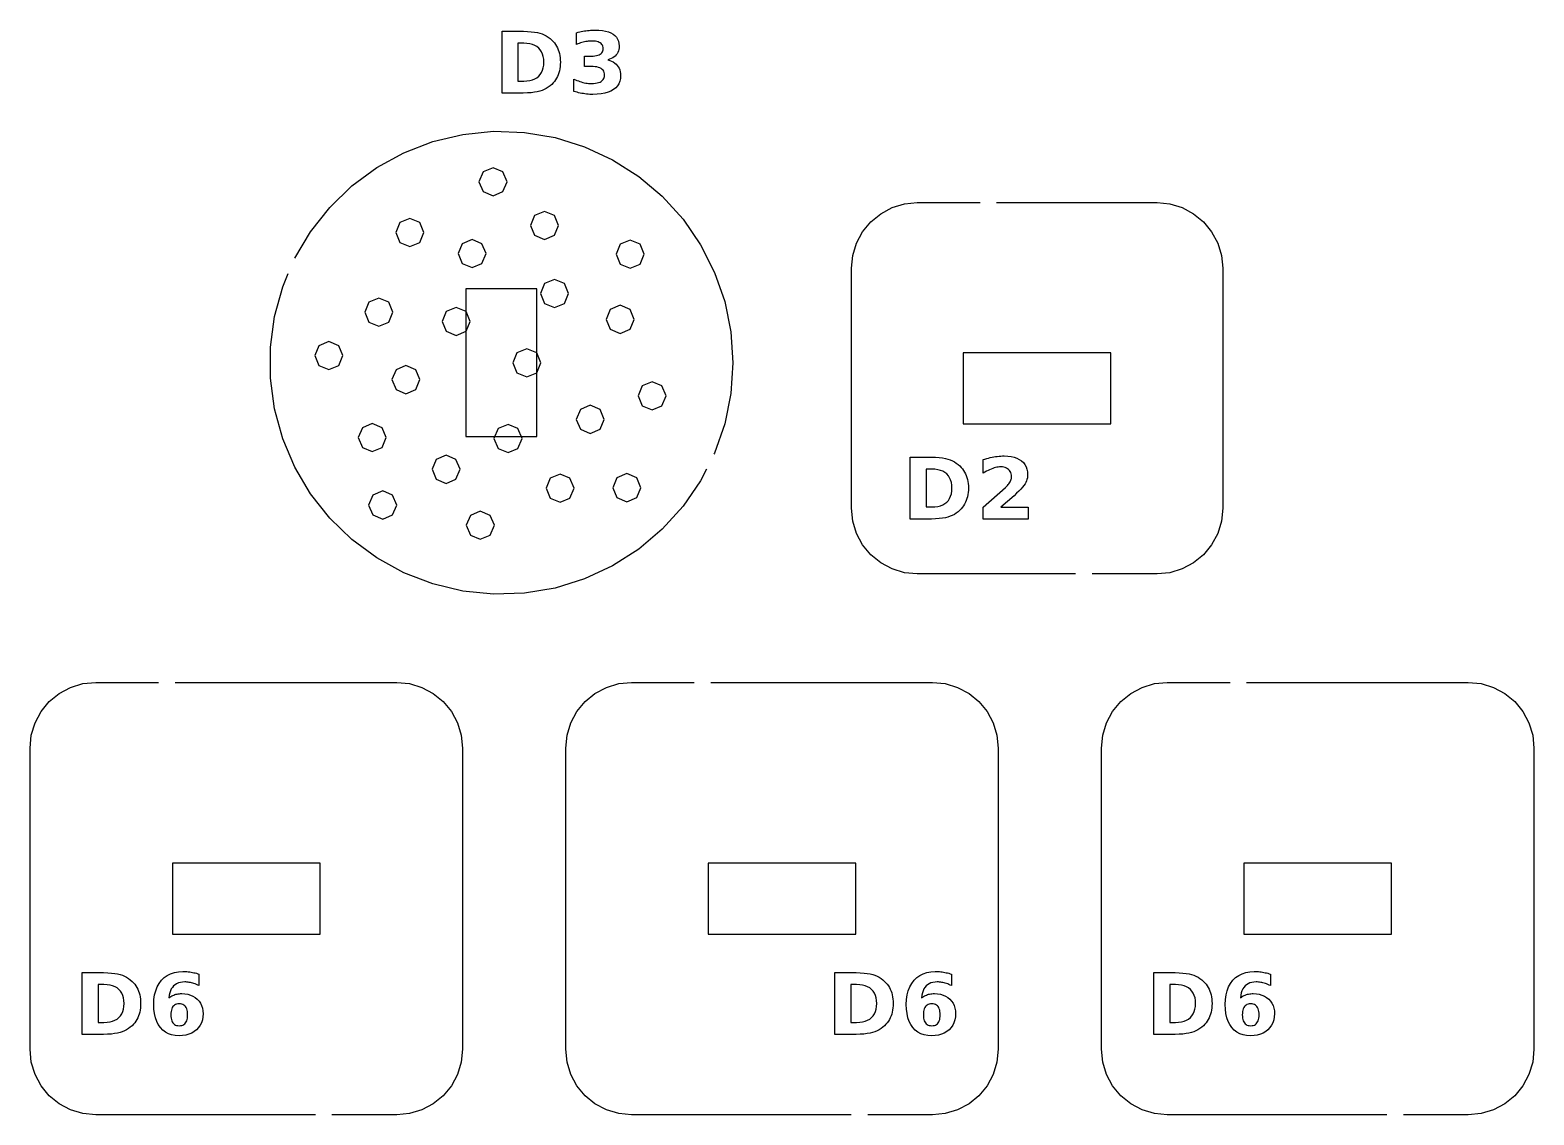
# Model space of a CAD drawing. Header units: millimetres. Extents: x 9 to 285, y 9 to 290.
# Drawn here: x 226.5 to 285.5, y 8.5 to 51 of the extents above; entities that cross this region are included whole.
import ezdxf

# ---------------------------------------------------------------- set-up
doc = ezdxf.new("R2010")
doc.units = ezdxf.units.MM
doc.layers.add('CUT', color=1, linetype='CONTINUOUS')
doc.layers.add('ENGRAVE', color=5, linetype='CONTINUOUS')

msp = doc.modelspace()

# ---------------------------------------------------------------- linework, layer by layer
at = {"layer": 'CUT', "color": 1}
for points in [[(236.9028, 42.0973), (237.5181, 43.1361), (238.2694, 44.0875), (239.1408, 44.9303), (240.1168, 45.6494), (241.1799, 46.232), (242.3112, 46.6677), (243.4905, 46.9488), (244.6968, 47.0701), (245.9084, 47.0296), (247.1038, 46.8279), (248.2617, 46.4688), (249.3614, 45.9585), (250.3832, 45.3061), (251.309, 44.5234), (252.1222, 43.6243), (252.8083, 42.6249), (253.3551, 41.5428), (253.7527, 40.3976), (253.9942, 39.2096), (254.0752, 38), (253.9942, 36.7904), (253.7527, 35.6024), (253.3551, 34.4572), (253.3323, 34.4122)], [(267.509, 29.725), (261.2963, 29.725), (260.7976, 29.7741), (260.3145, 29.9207), (259.8692, 30.1587), (259.4789, 30.4789), (259.1587, 30.8692), (258.9207, 31.3145), (258.7741, 31.7976), (258.725, 32.2963), (258.725, 41.7037), (258.7741, 42.2024), (258.9207, 42.6855), (259.1587, 43.1308), (259.4789, 43.5211), (259.8692, 43.8413), (260.3145, 44.0793), (260.7976, 44.2259), (261.2963, 44.275), (263.7633, 44.275)], [(264.4133, 44.275), (270.7037, 44.275), (271.2024, 44.2259), (271.6855, 44.0793), (272.1308, 43.8413), (272.5211, 43.5211), (272.8413, 43.1308), (273.0793, 42.6855), (273.2259, 42.2024), (273.275, 41.7037), (273.275, 32.2963), (273.2259, 31.7976), (273.0793, 31.3145), (272.8413, 30.8692), (272.5211, 30.4789), (272.1308, 30.1587), (271.6855, 29.9207), (271.2024, 29.7741), (270.7037, 29.725), (268.159, 29.725)], [(253.0392, 33.832), (252.8083, 33.3751), (252.1222, 32.3757), (251.309, 31.4766), (250.3832, 30.6939), (249.3614, 30.0415), (248.2617, 29.5312), (247.1038, 29.1721), (245.9084, 28.9704), (244.6968, 28.9299), (243.4905, 29.0512), (242.3112, 29.3323), (241.1799, 29.768), (240.1168, 30.3506), (239.1408, 31.0697), (238.2694, 31.9125), (237.5181, 32.8639), (236.9002, 33.907), (236.427, 35.0231), (236.1067, 36.1924), (235.9451, 37.3938), (235.9451, 38.6062), (236.1067, 39.8076), (236.427, 40.9769), (236.6484, 41.4991)], [(237.709, 8.525), (229.0963, 8.525), (228.5976, 8.5741), (228.1145, 8.7207), (227.6692, 8.9587), (227.2789, 9.2789), (226.9587, 9.6692), (226.7207, 10.1145), (226.5741, 10.5976), (226.525, 11.0963), (226.525, 22.9037), (226.5741, 23.4024), (226.7207, 23.8855), (226.9587, 24.3308), (227.2789, 24.7211), (227.6692, 25.0413), (228.1145, 25.2793), (228.5976, 25.4259), (229.0963, 25.475), (231.5633, 25.475)], [(232.2133, 25.475), (240.9037, 25.475), (241.4024, 25.4259), (241.8855, 25.2793), (242.3308, 25.0413), (242.7211, 24.7211), (243.0413, 24.3308), (243.2793, 23.8855), (243.4259, 23.4024), (243.475, 22.9037), (243.475, 11.0963), (243.4259, 10.5976), (243.2793, 10.1145), (243.0413, 9.6692), (242.7211, 9.2789), (242.3308, 8.9587), (241.8855, 8.7207), (241.4024, 8.5741), (240.9037, 8.525), (238.359, 8.525)], [(258.709, 8.525), (250.0963, 8.525), (249.5976, 8.5741), (249.1145, 8.7207), (248.6692, 8.9587), (248.2789, 9.2789), (247.9587, 9.6692), (247.7207, 10.1145), (247.5741, 10.5976), (247.525, 11.0963), (247.525, 22.9037), (247.5741, 23.4024), (247.7207, 23.8855), (247.9587, 24.3308), (248.2789, 24.7211), (248.6692, 25.0413), (249.1145, 25.2793), (249.5976, 25.4259), (250.0963, 25.475), (252.5633, 25.475)], [(253.2133, 25.475), (261.9037, 25.475), (262.4024, 25.4259), (262.8855, 25.2793), (263.3308, 25.0413), (263.7211, 24.7211), (264.0413, 24.3308), (264.2793, 23.8855), (264.4259, 23.4024), (264.475, 22.9037), (264.475, 11.0963), (264.4259, 10.5976), (264.2793, 10.1145), (264.0413, 9.6692), (263.7211, 9.2789), (263.3308, 8.9587), (262.8855, 8.7207), (262.4024, 8.5741), (261.9037, 8.525), (259.359, 8.525)], [(279.709, 8.525), (271.0963, 8.525), (270.5976, 8.5741), (270.1145, 8.7207), (269.6692, 8.9587), (269.2789, 9.2789), (268.9587, 9.6692), (268.7207, 10.1145), (268.5741, 10.5976), (268.525, 11.0963), (268.525, 22.9037), (268.5741, 23.4024), (268.7207, 23.8855), (268.9587, 24.3308), (269.2789, 24.7211), (269.6692, 25.0413), (270.1145, 25.2793), (270.5976, 25.4259), (271.0963, 25.475), (273.5633, 25.475)], [(274.2133, 25.475), (282.9037, 25.475), (283.4024, 25.4259), (283.8855, 25.2793), (284.3308, 25.0413), (284.7211, 24.7211), (285.0413, 24.3308), (285.2793, 23.8855), (285.4259, 23.4024), (285.475, 22.9037), (285.475, 11.0963), (285.4259, 10.5976), (285.2793, 10.1145), (285.0413, 9.6692), (284.7211, 9.2789), (284.3308, 8.9587), (283.8855, 8.7207), (283.4024, 8.5741), (282.9037, 8.525), (280.359, 8.525)]]:
    msp.add_lwpolyline(points, dxfattribs=at)
for points in [[(246.395, 35.105), (246.395, 40.895), (243.605, 40.895), (243.605, 35.105), (246.395, 35.105)], [(268.895, 35.605), (268.895, 38.395), (263.105, 38.395), (263.105, 35.605), (268.895, 35.605)], [(237.895, 15.605), (237.895, 18.395), (232.105, 18.395), (232.105, 15.605), (237.895, 15.605)], [(258.895, 15.605), (258.895, 18.395), (253.105, 18.395), (253.105, 15.605), (258.895, 15.605)], [(279.895, 15.605), (279.895, 18.395), (274.105, 18.395), (274.105, 15.605), (279.895, 15.605)]]:
    msp.add_lwpolyline(points, close=True, dxfattribs=at)
at = {"layer": 'ENGRAVE', "color": 5}
for points in [[(245.8618, 50.9913), (246.0228, 50.9847), (246.168, 50.9738), (246.2975, 50.9584), (246.4114, 50.9387), (246.5096, 50.9146), (246.5978, 50.8852), (246.6817, 50.8497), (246.7613, 50.8082), (246.8366, 50.7605), (246.9076, 50.7067), (246.9743, 50.6468), (247.0288, 50.5906), (247.0784, 50.5316), (247.1232, 50.4698), (247.1631, 50.4052), (247.1981, 50.3378), (247.2282, 50.2676), (247.2535, 50.1944), (247.2743, 50.118), (247.2904, 50.0385), (247.302, 49.9558), (247.3089, 49.87), (247.3112, 49.781), (247.3089, 49.6909), (247.302, 49.6042), (247.2904, 49.5207), (247.2743, 49.4406), (247.2535, 49.3638), (247.2282, 49.2902), (247.1981, 49.2198), (247.1631, 49.1522), (247.1232, 49.0874), (247.0784, 49.0255), (247.0288, 48.9664), (246.9743, 48.9102), (246.907, 48.8503), (246.8354, 48.7965), (246.7594, 48.7488), (246.6791, 48.7073), (246.5945, 48.6718), (246.5055, 48.6424), (246.4068, 48.6183), (246.2928, 48.5986), (246.1637, 48.5832), (246.0194, 48.5723), (245.8599, 48.5657), (245.6852, 48.5635), (245.0244, 48.5635), (245.0244, 50.9935), (245.6852, 50.9935), (245.8618, 50.9913)], [(249.2501, 49.85), (249.3221, 49.821), (249.3877, 49.7869), (249.4467, 49.7475), (249.4991, 49.7029), (249.5449, 49.6532), (249.584, 49.5985), (249.6159, 49.539), (249.6408, 49.4748), (249.6585, 49.4058), (249.6692, 49.3321), (249.6727, 49.2536), (249.665, 49.138), (249.642, 49.032), (249.6035, 48.9356), (249.5497, 48.8489), (249.4806, 48.7718), (249.396, 48.7043), (249.2967, 48.6468), (249.1833, 48.5999), (249.0558, 48.5633), (248.9142, 48.5372), (248.7585, 48.5215), (248.5887, 48.5163), (248.5263, 48.5171), (248.4638, 48.5196), (248.4013, 48.5238), (248.3388, 48.5297), (248.2762, 48.5372), (248.2136, 48.5464), (248.151, 48.5573), (248.0887, 48.5698), (248.0266, 48.5841), (247.9647, 48.5999), (247.9031, 48.6175), (247.8417, 48.6367), (247.8417, 49.1201), (247.9002, 49.092), (247.9586, 49.0663), (248.0168, 49.043), (248.0749, 49.0221), (248.1329, 49.0036), (248.1908, 48.9875), (248.2484, 48.9738), (248.3057, 48.9626), (248.3627, 48.9539), (248.4194, 48.9477), (248.4757, 48.944), (248.5318, 48.9427), (248.6115, 48.9451), (248.6848, 48.9523), (248.7517, 48.9643), (248.8121, 48.9811), (248.866, 49.0026), (248.9134, 49.029), (248.954, 49.0598), (248.9871, 49.0948), (249.0129, 49.134), (249.0313, 49.1773), (249.0424, 49.2248), (249.0461, 49.2764), (249.0423, 49.3295), (249.031, 49.3781), (249.0121, 49.4223), (248.9857, 49.4619), (248.9517, 49.4971), (248.9102, 49.5279), (248.8613, 49.554), (248.8052, 49.5753), (248.7419, 49.5919), (248.6715, 49.6038), (248.5938, 49.6109), (248.509, 49.6133), (248.2583, 49.6133), (248.2583, 50.017), (248.522, 50.017), (248.5973, 50.019), (248.6659, 50.0252), (248.7279, 50.0355), (248.7831, 50.0499), (248.8317, 50.0684), (248.8736, 50.091), (248.9089, 50.1178), (248.9378, 50.149), (248.9602, 50.1844), (248.9763, 50.2241), (248.9859, 50.2681), (248.9891, 50.3164), (248.986, 50.3613), (248.9766, 50.4027), (248.961, 50.4405), (248.9392, 50.4749), (248.9111, 50.5056), (248.8768, 50.5329), (248.8368, 50.5563), (248.7916, 50.5754), (248.7413, 50.5903), (248.6858, 50.6009), (248.6252, 50.6073), (248.5594, 50.6094), (248.5089, 50.6085), (248.4582, 50.6056), (248.4072, 50.6009), (248.3562, 50.5942), (248.3049, 50.5857), (248.2534, 50.5752), (248.2019, 50.5629), (248.1505, 50.5488), (248.0992, 50.5329), (248.048, 50.5152), (247.9969, 50.4957), (247.9458, 50.4743), (247.9458, 50.9333), (248.0076, 50.9499), (248.0692, 50.9651), (248.1306, 50.9789), (248.1918, 50.9912), (248.2528, 51.002), (248.3137, 51.0114), (248.3742, 51.0194), (248.4345, 51.0259), (248.4943, 51.031), (248.5538, 51.0346), (248.613, 51.0367), (248.6717, 51.0375), (248.823, 51.0331), (248.961, 51.0202), (249.0858, 50.9986), (249.1973, 50.9684), (249.2955, 50.9295), (249.3806, 50.882), (249.4524, 50.8259), (249.5112, 50.7609), (249.5569, 50.6873), (249.5896, 50.605), (249.6092, 50.5139), (249.6157, 50.4141), (249.6126, 50.3452), (249.6033, 50.2805), (249.5877, 50.2202), (249.5658, 50.1642), (249.5378, 50.1124), (249.5034, 50.065), (249.463, 50.0219), (249.4166, 49.9833), (249.3643, 49.9492), (249.306, 49.9196), (249.2417, 49.8944), (249.1714, 49.8737), (249.2501, 49.85)], [(245.8756, 49.0371), (245.9986, 49.0424), (246.1115, 49.0583), (246.2144, 49.0847), (246.3071, 49.1218), (246.3898, 49.1694), (246.4624, 49.2276), (246.5243, 49.2958), (246.575, 49.3737), (246.6144, 49.4611), (246.6425, 49.5582), (246.6594, 49.6648), (246.665, 49.781), (246.6594, 49.8966), (246.6426, 50.0027), (246.6146, 50.0991), (246.5753, 50.186), (246.5249, 50.2634), (246.4632, 50.3311), (246.3908, 50.3888), (246.3082, 50.436), (246.2154, 50.4727), (246.1124, 50.4989), (245.9991, 50.5146), (245.8756, 50.5199), (245.651, 50.5199), (245.651, 49.0371), (245.8756, 49.0371)], [(245.2224, 45.0949), (245.0613, 45.4838), (244.6724, 45.6449), (244.2835, 45.4838), (244.1224, 45.0949), (244.2835, 44.706), (244.6724, 44.5449), (245.0613, 44.706), (245.2224, 45.0949)], [(241.9624, 43.1035), (241.8013, 43.4924), (241.4124, 43.6535), (241.0235, 43.4924), (240.8624, 43.1035), (241.0235, 42.7146), (241.4124, 42.5535), (241.8013, 42.7146), (241.9624, 43.1035)], [(247.2391, 43.3846), (247.078, 43.7735), (246.6891, 43.9346), (246.3002, 43.7735), (246.1391, 43.3846), (246.3002, 42.9956), (246.6891, 42.8346), (247.078, 42.9956), (247.2391, 43.3846)], [(244.4002, 42.2775), (244.2391, 42.6664), (243.8502, 42.8275), (243.4613, 42.6664), (243.3002, 42.2775), (243.4613, 41.8885), (243.8502, 41.7275), (244.2391, 41.8885), (244.4002, 42.2775)], [(250.5969, 42.2531), (250.4358, 42.642), (250.0469, 42.8031), (249.658, 42.642), (249.4969, 42.2531), (249.658, 41.8642), (250.0469, 41.7031), (250.4358, 41.8642), (250.5969, 42.2531)], [(247.6339, 40.718), (247.4728, 41.1069), (247.0839, 41.268), (246.6949, 41.1069), (246.5339, 40.718), (246.6949, 40.3291), (247.0839, 40.168), (247.4728, 40.3291), (247.6339, 40.718)], [(240.7435, 39.9842), (240.5824, 40.3731), (240.1935, 40.5342), (239.8046, 40.3731), (239.6435, 39.9842), (239.8046, 39.5953), (240.1935, 39.4342), (240.5824, 39.5953), (240.7435, 39.9842)], [(243.7803, 39.6212), (243.6192, 40.0101), (243.2303, 40.1712), (242.8414, 40.0101), (242.6803, 39.6212), (242.8414, 39.2323), (243.2303, 39.0712), (243.6192, 39.2323), (243.7803, 39.6212)], [(250.2089, 39.7013), (250.0478, 40.0902), (249.6589, 40.2513), (249.27, 40.0902), (249.1089, 39.7013), (249.27, 39.3124), (249.6589, 39.1513), (250.0478, 39.3124), (250.2089, 39.7013)], [(238.7835, 38.2802), (238.6224, 38.6691), (238.2335, 38.8302), (237.8445, 38.6691), (237.6835, 38.2802), (237.8445, 37.8913), (238.2335, 37.7302), (238.6224, 37.8913), (238.7835, 38.2802)], [(246.55, 38), (246.3889, 38.3889), (246, 38.55), (245.6111, 38.3889), (245.45, 38), (245.6111, 37.6111), (246, 37.45), (246.3889, 37.6111), (246.55, 38)], [(241.8081, 37.3382), (241.647, 37.7271), (241.2581, 37.8882), (240.8692, 37.7271), (240.7081, 37.3382), (240.8692, 36.9492), (241.2581, 36.7882), (241.647, 36.9492), (241.8081, 37.3382)], [(251.4567, 36.7012), (251.2956, 37.0901), (250.9067, 37.2512), (250.5177, 37.0901), (250.3567, 36.7012), (250.5177, 36.3123), (250.9067, 36.1512), (251.2956, 36.3123), (251.4567, 36.7012)], [(249.0351, 35.783), (248.874, 36.1719), (248.4851, 36.333), (248.0962, 36.1719), (247.9351, 35.783), (248.0962, 35.3941), (248.4851, 35.233), (248.874, 35.3941), (249.0351, 35.783)], [(240.4886, 35.0671), (240.3275, 35.456), (239.9386, 35.6171), (239.5497, 35.456), (239.3886, 35.0671), (239.5497, 34.6782), (239.9386, 34.5171), (240.3275, 34.6782), (240.4886, 35.0671)], [(245.8105, 35.0315), (245.6494, 35.4204), (245.2605, 35.5815), (244.8716, 35.4204), (244.7105, 35.0315), (244.8716, 34.6426), (245.2605, 34.4815), (245.6494, 34.6426), (245.8105, 35.0315)], [(243.3818, 33.8254), (243.2207, 34.2144), (242.8318, 34.3754), (242.4429, 34.2144), (242.2818, 33.8254), (242.4429, 33.4365), (242.8318, 33.2754), (243.2207, 33.4365), (243.3818, 33.8254)], [(261.8586, 34.3028), (262.0195, 34.2962), (262.1648, 34.2853), (262.2943, 34.2699), (262.4082, 34.2502), (262.5064, 34.2261), (262.5946, 34.1967), (262.6785, 34.1612), (262.758, 34.1197), (262.8333, 34.072), (262.9044, 34.0182), (262.9711, 33.9583), (263.0256, 33.9021), (263.0752, 33.8431), (263.12, 33.7813), (263.1599, 33.7167), (263.1949, 33.6493), (263.225, 33.5791), (263.2503, 33.5059), (263.2711, 33.4295), (263.2872, 33.35), (263.2988, 33.2673), (263.3057, 33.1815), (263.308, 33.0924), (263.3057, 33.0024), (263.2988, 32.9157), (263.2872, 32.8322), (263.2711, 32.7521), (263.2503, 32.6753), (263.225, 32.6017), (263.1949, 32.5313), (263.1599, 32.4637), (263.12, 32.3989), (263.0752, 32.337), (263.0256, 32.2779), (262.9711, 32.2217), (262.9038, 32.1618), (262.8322, 32.108), (262.7562, 32.0603), (262.6759, 32.0188), (262.5913, 31.9833), (262.5023, 31.9539), (262.4036, 31.9298), (262.2896, 31.9101), (262.1605, 31.8947), (262.0162, 31.8838), (261.8567, 31.8772), (261.682, 31.875), (261.0212, 31.875), (261.0212, 34.305), (261.682, 34.305), (261.8586, 34.3028)], [(265.6451, 32.3356), (265.6451, 31.875), (263.8791, 31.875), (263.8791, 32.3356), (264.7662, 33.1185), (264.8041, 33.1542), (264.8385, 33.1896), (264.8695, 33.2247), (264.8971, 33.2595), (264.9213, 33.2941), (264.942, 33.3285), (264.9594, 33.3629), (264.9736, 33.3977), (264.9847, 33.433), (264.9926, 33.4688), (264.9973, 33.505), (264.9989, 33.5417), (264.9957, 33.5968), (264.9862, 33.6482), (264.9702, 33.6959), (264.9479, 33.7399), (264.9192, 33.7802), (264.8842, 33.8167), (264.8438, 33.8486), (264.7993, 33.8746), (264.7505, 33.8949), (264.6975, 33.9093), (264.6404, 33.918), (264.579, 33.9209), (264.5294, 33.9192), (264.4783, 33.9139), (264.4256, 33.9052), (264.3714, 33.893), (264.3156, 33.8774), (264.2584, 33.8582), (264.1996, 33.8357), (264.1396, 33.8097), (264.0781, 33.7803), (264.0153, 33.7476), (263.9512, 33.7114), (263.8856, 33.6719), (263.8856, 34.2057), (263.956, 34.2281), (264.0262, 34.2487), (264.096, 34.2674), (264.1656, 34.2842), (264.2349, 34.2992), (264.3039, 34.3123), (264.3726, 34.3235), (264.4408, 34.3327), (264.5086, 34.3398), (264.5759, 34.3449), (264.6428, 34.3479), (264.7092, 34.349), (264.8492, 34.3436), (264.9784, 34.3276), (265.0968, 34.3009), (265.2044, 34.2636), (265.3011, 34.2156), (265.3871, 34.1569), (265.461, 34.0887), (265.5214, 34.012), (265.5684, 33.927), (265.602, 33.8336), (265.6221, 33.7317), (265.6288, 33.6214), (265.626, 33.556), (265.6174, 33.492), (265.6032, 33.4296), (265.5832, 33.3686), (265.5576, 33.3091), (265.5263, 33.2511), (265.4858, 33.1907), (265.4328, 33.1237), (265.3672, 33.0503), (265.289, 32.9705), (265.1983, 32.8841), (265.095, 32.7913), (264.5757, 32.3356), (265.6451, 32.3356)], [(247.8501, 33.0843), (247.689, 33.4732), (247.3001, 33.6343), (246.9112, 33.4732), (246.7501, 33.0843), (246.9112, 32.6954), (247.3001, 32.5343), (247.689, 32.6954), (247.8501, 33.0843)], [(250.4688, 33.1046), (250.3077, 33.4935), (249.9188, 33.6546), (249.5299, 33.4935), (249.3688, 33.1046), (249.5299, 32.7157), (249.9188, 32.5546), (250.3077, 32.7157), (250.4688, 33.1046)], [(261.8724, 32.3486), (261.9954, 32.3539), (262.1083, 32.3698), (262.2112, 32.3962), (262.3039, 32.4333), (262.3866, 32.4809), (262.4592, 32.5391), (262.5211, 32.6073), (262.5718, 32.6852), (262.6112, 32.7726), (262.6393, 32.8696), (262.6562, 32.9763), (262.6618, 33.0924), (262.6562, 33.2081), (262.6394, 33.3142), (262.6114, 33.4106), (262.5721, 33.4975), (262.5217, 33.5749), (262.46, 33.6426), (262.3876, 33.7003), (262.305, 33.7475), (262.2122, 33.7842), (262.1092, 33.8104), (261.9959, 33.8261), (261.8724, 33.8314), (261.6478, 33.8314), (261.6478, 32.3486), (261.8724, 32.3486)], [(240.8975, 32.4254), (240.7364, 32.8143), (240.3475, 32.9754), (239.9585, 32.8143), (239.7975, 32.4254), (239.9585, 32.0365), (240.3475, 31.8754), (240.7364, 32.0365), (240.8975, 32.4254)], [(244.7244, 31.6311), (244.5633, 32.02), (244.1744, 32.1811), (243.7855, 32.02), (243.6244, 31.6311), (243.7855, 31.2422), (244.1744, 31.0811), (244.5633, 31.2422), (244.7244, 31.6311)], [(229.4086, 14.1028), (229.5695, 14.0962), (229.7148, 14.0853), (229.8443, 14.0699), (229.9582, 14.0502), (230.0564, 14.0261), (230.1446, 13.9967), (230.2285, 13.9612), (230.308, 13.9197), (230.3833, 13.872), (230.4544, 13.8182), (230.5211, 13.7583), (230.5756, 13.7021), (230.6252, 13.6431), (230.67, 13.5813), (230.7099, 13.5167), (230.7449, 13.4493), (230.775, 13.3791), (230.8003, 13.3059), (230.8211, 13.2295), (230.8372, 13.15), (230.8488, 13.0673), (230.8557, 12.9815), (230.858, 12.8924), (230.8557, 12.8024), (230.8488, 12.7157), (230.8372, 12.6322), (230.8211, 12.5521), (230.8003, 12.4753), (230.775, 12.4017), (230.7449, 12.3313), (230.7099, 12.2637), (230.67, 12.1989), (230.6252, 12.137), (230.5756, 12.0779), (230.5211, 12.0217), (230.4538, 11.9618), (230.3822, 11.908), (230.3062, 11.8603), (230.2259, 11.8188), (230.1413, 11.7833), (230.0523, 11.7539), (229.9536, 11.7298), (229.8396, 11.7101), (229.7105, 11.6947), (229.5662, 11.6838), (229.4067, 11.6772), (229.232, 11.675), (228.5712, 11.675), (228.5712, 14.105), (229.232, 14.105), (229.4086, 14.1028)], [(229.4224, 12.1486), (229.5454, 12.1539), (229.6583, 12.1698), (229.7612, 12.1962), (229.8539, 12.2333), (229.9366, 12.2809), (230.0092, 12.3391), (230.0711, 12.4073), (230.1218, 12.4852), (230.1612, 12.5726), (230.1893, 12.6696), (230.2062, 12.7763), (230.2118, 12.8924), (230.2062, 13.0081), (230.1894, 13.1142), (230.1614, 13.2106), (230.1221, 13.2975), (230.0717, 13.3749), (230.01, 13.4426), (229.9376, 13.5003), (229.855, 13.5475), (229.7622, 13.5842), (229.6592, 13.6104), (229.5459, 13.6261), (229.4224, 13.6314), (229.1978, 13.6314), (229.1978, 12.1486), (229.4224, 12.1486)], [(233.0952, 13.6157), (233.0452, 13.6369), (232.9961, 13.656), (232.9481, 13.673), (232.901, 13.6878), (232.8549, 13.7006), (232.8095, 13.7112), (232.7645, 13.72), (232.7198, 13.7268), (232.6755, 13.7317), (232.6316, 13.7346), (232.588, 13.7355), (232.4981, 13.7312), (232.4151, 13.7183), (232.339, 13.6967), (232.2697, 13.6665), (232.2073, 13.6276), (232.1518, 13.5801), (232.1033, 13.5241), (232.0621, 13.4598), (232.0281, 13.387), (232.0013, 13.3059), (231.9818, 13.2165), (231.9695, 13.1187), (232.0058, 13.1442), (232.0431, 13.1674), (232.0814, 13.1885), (232.1207, 13.2073), (232.161, 13.2239), (232.2022, 13.2383), (232.2447, 13.2505), (232.2883, 13.2605), (232.3333, 13.2682), (232.3795, 13.2738), (232.4269, 13.2771), (232.4757, 13.2782), (232.5959, 13.2721), (232.7082, 13.254), (232.8124, 13.2237), (232.9086, 13.1813), (232.9969, 13.1267), (233.0771, 13.0601), (233.147, 12.9836), (233.2041, 12.8997), (233.2486, 12.8082), (233.2804, 12.7093), (233.2994, 12.6028), (233.3058, 12.4888), (233.2987, 12.3629), (233.2774, 12.2457), (233.2419, 12.137), (233.1922, 12.0371), (233.1283, 11.9457), (233.0502, 11.863), (232.9602, 11.7911), (232.8605, 11.7323), (232.7512, 11.6866), (232.6321, 11.6539), (232.5034, 11.6343), (232.365, 11.6278), (232.2131, 11.6367), (232.073, 11.6633), (231.9449, 11.7078), (231.8286, 11.7699), (231.7243, 11.8499), (231.6318, 11.9476), (231.5524, 12.0617), (231.4875, 12.1906), (231.4371, 12.3344), (231.401, 12.4931), (231.3794, 12.6666), (231.3722, 12.855), (231.3806, 13.0486), (231.4059, 13.2278), (231.4481, 13.3927), (231.5071, 13.5433), (231.583, 13.6796), (231.6757, 13.8015), (231.7832, 13.9066), (231.9031, 13.9927), (232.0356, 14.0596), (232.1806, 14.1075), (232.3382, 14.1361), (232.5082, 14.1457), (232.5638, 14.145), (232.6189, 14.1428), (232.6734, 14.1392), (232.7274, 14.1341), (232.7809, 14.1276), (232.8338, 14.1197), (232.8863, 14.1103), (232.9386, 14.0994), (232.9908, 14.0871), (233.0428, 14.0734), (233.0946, 14.0582), (233.1463, 14.0415), (233.1463, 13.5923), (233.0952, 13.6157)], [(258.9086, 14.1028), (259.0695, 14.0962), (259.2148, 14.0853), (259.3443, 14.0699), (259.4582, 14.0502), (259.5564, 14.0261), (259.6446, 13.9967), (259.7285, 13.9612), (259.808, 13.9197), (259.8833, 13.872), (259.9544, 13.8182), (260.0211, 13.7583), (260.0756, 13.7021), (260.1252, 13.6431), (260.17, 13.5813), (260.2099, 13.5167), (260.2449, 13.4493), (260.275, 13.3791), (260.3003, 13.3059), (260.3211, 13.2295), (260.3372, 13.15), (260.3488, 13.0673), (260.3557, 12.9815), (260.358, 12.8924), (260.3557, 12.8024), (260.3488, 12.7157), (260.3372, 12.6322), (260.3211, 12.5521), (260.3003, 12.4753), (260.275, 12.4017), (260.2449, 12.3313), (260.2099, 12.2637), (260.17, 12.1989), (260.1252, 12.137), (260.0756, 12.0779), (260.0211, 12.0217), (259.9538, 11.9618), (259.8822, 11.908), (259.8062, 11.8603), (259.7259, 11.8188), (259.6413, 11.7833), (259.5523, 11.7539), (259.4536, 11.7298), (259.3396, 11.7101), (259.2105, 11.6947), (259.0662, 11.6838), (258.9067, 11.6772), (258.732, 11.675), (258.0712, 11.675), (258.0712, 14.105), (258.732, 14.105), (258.9086, 14.1028)], [(258.9224, 12.1486), (259.0454, 12.1539), (259.1583, 12.1698), (259.2612, 12.1962), (259.3539, 12.2333), (259.4366, 12.2809), (259.5092, 12.3391), (259.5711, 12.4073), (259.6218, 12.4852), (259.6612, 12.5726), (259.6893, 12.6696), (259.7062, 12.7763), (259.7118, 12.8924), (259.7062, 13.0081), (259.6894, 13.1142), (259.6614, 13.2106), (259.6221, 13.2975), (259.5717, 13.3749), (259.51, 13.4426), (259.4376, 13.5003), (259.355, 13.5475), (259.2622, 13.5842), (259.1592, 13.6104), (259.0459, 13.6261), (258.9224, 13.6314), (258.6978, 13.6314), (258.6978, 12.1486), (258.9224, 12.1486)], [(262.5952, 13.6157), (262.5452, 13.6369), (262.4961, 13.656), (262.4481, 13.673), (262.401, 13.6878), (262.3549, 13.7006), (262.3095, 13.7112), (262.2645, 13.72), (262.2198, 13.7268), (262.1755, 13.7317), (262.1316, 13.7346), (262.088, 13.7355), (261.9981, 13.7312), (261.9151, 13.7183), (261.839, 13.6967), (261.7697, 13.6665), (261.7073, 13.6276), (261.6518, 13.5801), (261.6033, 13.5241), (261.5621, 13.4598), (261.5281, 13.387), (261.5013, 13.3059), (261.4818, 13.2165), (261.4695, 13.1187), (261.5058, 13.1442), (261.5431, 13.1674), (261.5814, 13.1885), (261.6207, 13.2073), (261.661, 13.2239), (261.7022, 13.2383), (261.7447, 13.2505), (261.7883, 13.2605), (261.8333, 13.2682), (261.8795, 13.2738), (261.9269, 13.2771), (261.9757, 13.2782), (262.0959, 13.2721), (262.2082, 13.254), (262.3124, 13.2237), (262.4086, 13.1813), (262.4969, 13.1267), (262.5771, 13.0601), (262.647, 12.9836), (262.7041, 12.8997), (262.7486, 12.8082), (262.7804, 12.7093), (262.7994, 12.6028), (262.8058, 12.4888), (262.7987, 12.3629), (262.7774, 12.2457), (262.7419, 12.137), (262.6922, 12.0371), (262.6283, 11.9457), (262.5502, 11.863), (262.4602, 11.7911), (262.3605, 11.7323), (262.2512, 11.6866), (262.1321, 11.6539), (262.0034, 11.6343), (261.865, 11.6278), (261.7131, 11.6367), (261.573, 11.6633), (261.4449, 11.7078), (261.3286, 11.7699), (261.2243, 11.8499), (261.1318, 11.9476), (261.0524, 12.0617), (260.9875, 12.1906), (260.9371, 12.3344), (260.901, 12.4931), (260.8794, 12.6666), (260.8722, 12.855), (260.8806, 13.0486), (260.9059, 13.2278), (260.9481, 13.3927), (261.0071, 13.5433), (261.083, 13.6796), (261.1757, 13.8015), (261.2832, 13.9066), (261.4031, 13.9927), (261.5356, 14.0596), (261.6806, 14.1075), (261.8382, 14.1361), (262.0082, 14.1457), (262.0638, 14.145), (262.1189, 14.1428), (262.1734, 14.1392), (262.2274, 14.1341), (262.2809, 14.1276), (262.3338, 14.1197), (262.3863, 14.1103), (262.4386, 14.0994), (262.4908, 14.0871), (262.5428, 14.0734), (262.5946, 14.0582), (262.6463, 14.0415), (262.6463, 13.5923), (262.5952, 13.6157)], [(271.4086, 14.1028), (271.5695, 14.0962), (271.7148, 14.0853), (271.8443, 14.0699), (271.9582, 14.0502), (272.0564, 14.0261), (272.1446, 13.9967), (272.2285, 13.9612), (272.308, 13.9197), (272.3833, 13.872), (272.4544, 13.8182), (272.5211, 13.7583), (272.5756, 13.7021), (272.6252, 13.6431), (272.67, 13.5813), (272.7099, 13.5167), (272.7449, 13.4493), (272.775, 13.3791), (272.8003, 13.3059), (272.8211, 13.2295), (272.8372, 13.15), (272.8488, 13.0673), (272.8557, 12.9815), (272.858, 12.8924), (272.8557, 12.8024), (272.8488, 12.7157), (272.8372, 12.6322), (272.8211, 12.5521), (272.8003, 12.4753), (272.775, 12.4017), (272.7449, 12.3313), (272.7099, 12.2637), (272.67, 12.1989), (272.6252, 12.137), (272.5756, 12.0779), (272.5211, 12.0217), (272.4538, 11.9618), (272.3822, 11.908), (272.3062, 11.8603), (272.2259, 11.8188), (272.1413, 11.7833), (272.0523, 11.7539), (271.9536, 11.7298), (271.8396, 11.7101), (271.7105, 11.6947), (271.5662, 11.6838), (271.4067, 11.6772), (271.232, 11.675), (270.5712, 11.675), (270.5712, 14.105), (271.232, 14.105), (271.4086, 14.1028)], [(271.4224, 12.1486), (271.5454, 12.1539), (271.6583, 12.1698), (271.7612, 12.1962), (271.8539, 12.2333), (271.9366, 12.2809), (272.0092, 12.3391), (272.0711, 12.4073), (272.1218, 12.4852), (272.1612, 12.5726), (272.1893, 12.6696), (272.2062, 12.7763), (272.2118, 12.8924), (272.2062, 13.0081), (272.1894, 13.1142), (272.1614, 13.2106), (272.1221, 13.2975), (272.0717, 13.3749), (272.01, 13.4426), (271.9376, 13.5003), (271.855, 13.5475), (271.7622, 13.5842), (271.6592, 13.6104), (271.5459, 13.6261), (271.4224, 13.6314), (271.1978, 13.6314), (271.1978, 12.1486), (271.4224, 12.1486)], [(275.0952, 13.6157), (275.0452, 13.6369), (274.9961, 13.656), (274.9481, 13.673), (274.901, 13.6878), (274.8549, 13.7006), (274.8095, 13.7112), (274.7645, 13.72), (274.7198, 13.7268), (274.6755, 13.7317), (274.6316, 13.7346), (274.588, 13.7355), (274.4981, 13.7312), (274.4151, 13.7183), (274.339, 13.6967), (274.2697, 13.6665), (274.2073, 13.6276), (274.1518, 13.5801), (274.1033, 13.5241), (274.0621, 13.4598), (274.0281, 13.387), (274.0013, 13.3059), (273.9818, 13.2165), (273.9695, 13.1187), (274.0058, 13.1442), (274.0431, 13.1674), (274.0814, 13.1885), (274.1207, 13.2073), (274.161, 13.2239), (274.2022, 13.2383), (274.2447, 13.2505), (274.2883, 13.2605), (274.3333, 13.2682), (274.3795, 13.2738), (274.4269, 13.2771), (274.4757, 13.2782), (274.5959, 13.2721), (274.7082, 13.254), (274.8124, 13.2237), (274.9086, 13.1813), (274.9969, 13.1267), (275.0771, 13.0601), (275.147, 12.9836), (275.2041, 12.8997), (275.2486, 12.8082), (275.2804, 12.7093), (275.2994, 12.6028), (275.3058, 12.4888), (275.2987, 12.3629), (275.2774, 12.2457), (275.2419, 12.137), (275.1922, 12.0371), (275.1283, 11.9457), (275.0502, 11.863), (274.9602, 11.7911), (274.8605, 11.7323), (274.7512, 11.6866), (274.6321, 11.6539), (274.5034, 11.6343), (274.365, 11.6278), (274.2131, 11.6367), (274.073, 11.6633), (273.9449, 11.7078), (273.8286, 11.7699), (273.7243, 11.8499), (273.6318, 11.9476), (273.5524, 12.0617), (273.4875, 12.1906), (273.4371, 12.3344), (273.401, 12.4931), (273.3794, 12.6666), (273.3722, 12.855), (273.3806, 13.0486), (273.4059, 13.2278), (273.4481, 13.3927), (273.5071, 13.5433), (273.583, 13.6796), (273.6757, 13.8015), (273.7832, 13.9066), (273.9031, 13.9927), (274.0356, 14.0596), (274.1806, 14.1075), (274.3382, 14.1361), (274.5082, 14.1457), (274.5638, 14.145), (274.6189, 14.1428), (274.6734, 14.1392), (274.7274, 14.1341), (274.7809, 14.1276), (274.8338, 14.1197), (274.8863, 14.1103), (274.9386, 14.0994), (274.9908, 14.0871), (275.0428, 14.0734), (275.0946, 14.0582), (275.1463, 14.0415), (275.1463, 13.5923), (275.0952, 13.6157)], [(232.2711, 12.8627), (232.2277, 12.8479), (232.1889, 12.8272), (232.1546, 12.8005), (232.1249, 12.7679), (232.0998, 12.7294), (232.0793, 12.685), (232.0633, 12.6347), (232.0519, 12.5784), (232.045, 12.5162), (232.0427, 12.4481), (232.045, 12.38), (232.0519, 12.3178), (232.0633, 12.2615), (232.0793, 12.2112), (232.0998, 12.1668), (232.1249, 12.1283), (232.1546, 12.0957), (232.1889, 12.0691), (232.2277, 12.0483), (232.2711, 12.0335), (232.319, 12.0246), (232.3715, 12.0217), (232.4245, 12.0246), (232.4729, 12.0335), (232.5166, 12.0483), (232.5556, 12.0691), (232.59, 12.0957), (232.6197, 12.1283), (232.6448, 12.1668), (232.6654, 12.2112), (232.6814, 12.2615), (232.6928, 12.3178), (232.6996, 12.38), (232.7019, 12.4481), (232.6996, 12.5162), (232.6928, 12.5784), (232.6814, 12.6347), (232.6654, 12.685), (232.6448, 12.7294), (232.6197, 12.7679), (232.59, 12.8005), (232.5556, 12.8272), (232.5166, 12.8479), (232.4729, 12.8627), (232.4245, 12.8716), (232.3715, 12.8745), (232.319, 12.8716), (232.2711, 12.8627)], [(261.7711, 12.8627), (261.7277, 12.8479), (261.6889, 12.8272), (261.6546, 12.8005), (261.6249, 12.7679), (261.5998, 12.7294), (261.5793, 12.685), (261.5633, 12.6347), (261.5519, 12.5784), (261.545, 12.5162), (261.5427, 12.4481), (261.545, 12.38), (261.5519, 12.3178), (261.5633, 12.2615), (261.5793, 12.2112), (261.5998, 12.1668), (261.6249, 12.1283), (261.6546, 12.0957), (261.6889, 12.0691), (261.7277, 12.0483), (261.7711, 12.0335), (261.819, 12.0246), (261.8715, 12.0217), (261.9245, 12.0246), (261.9729, 12.0335), (262.0166, 12.0483), (262.0556, 12.0691), (262.09, 12.0957), (262.1197, 12.1283), (262.1448, 12.1668), (262.1654, 12.2112), (262.1814, 12.2615), (262.1928, 12.3178), (262.1996, 12.38), (262.2019, 12.4481), (262.1996, 12.5162), (262.1928, 12.5784), (262.1814, 12.6347), (262.1654, 12.685), (262.1448, 12.7294), (262.1197, 12.7679), (262.09, 12.8005), (262.0556, 12.8272), (262.0166, 12.8479), (261.9729, 12.8627), (261.9245, 12.8716), (261.8715, 12.8745), (261.819, 12.8716), (261.7711, 12.8627)], [(274.2711, 12.8627), (274.2277, 12.8479), (274.1889, 12.8272), (274.1546, 12.8005), (274.1249, 12.7679), (274.0998, 12.7294), (274.0793, 12.685), (274.0633, 12.6347), (274.0519, 12.5784), (274.045, 12.5162), (274.0427, 12.4481), (274.045, 12.38), (274.0519, 12.3178), (274.0633, 12.2615), (274.0793, 12.2112), (274.0998, 12.1668), (274.1249, 12.1283), (274.1546, 12.0957), (274.1889, 12.0691), (274.2277, 12.0483), (274.2711, 12.0335), (274.319, 12.0246), (274.3715, 12.0217), (274.4245, 12.0246), (274.4729, 12.0335), (274.5166, 12.0483), (274.5556, 12.0691), (274.59, 12.0957), (274.6197, 12.1283), (274.6448, 12.1668), (274.6654, 12.2112), (274.6814, 12.2615), (274.6928, 12.3178), (274.6996, 12.38), (274.7019, 12.4481), (274.6996, 12.5162), (274.6928, 12.5784), (274.6814, 12.6347), (274.6654, 12.685), (274.6448, 12.7294), (274.6197, 12.7679), (274.59, 12.8005), (274.5556, 12.8272), (274.5166, 12.8479), (274.4729, 12.8627), (274.4245, 12.8716), (274.3715, 12.8745), (274.319, 12.8716), (274.2711, 12.8627)]]:
    msp.add_lwpolyline(points, close=True, dxfattribs=at)

doc.saveas('drawing.dxf')
